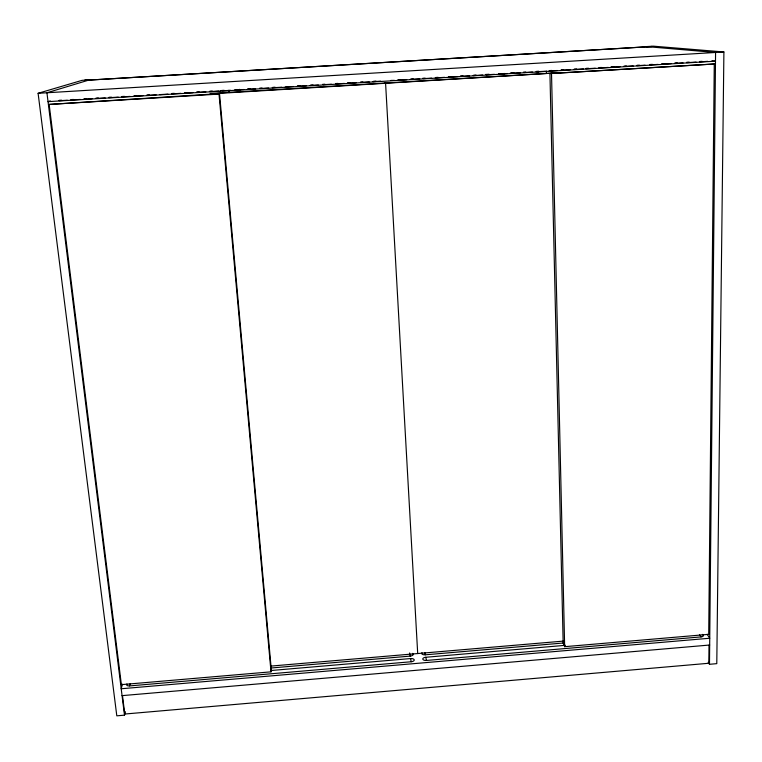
<?xml version="1.0" encoding="UTF-8"?>
<svg xmlns="http://www.w3.org/2000/svg" width="762" height="762" viewBox="0 0 762 762"><rect width="100%" height="100%" fill="white"/><g stroke="black" fill="none" stroke-linecap="round" stroke-linejoin="round"><path stroke-width="1.14" d="M714.261 64.008L708.717 634.346L564.652 646.681L563.166 643.176L549.935 73.543L714.261 64.008L549.935 73.543M709.003 645.166L708.831 663.264L124.778 714.032L122.492 695.677M709.479 664.293L715.575 52.473L646.405 46.587L653.367 46.168L723.9 51.968L716.785 663.654L709.479 664.293L708.203 662.292M271.015 671.836L271.167 668.141L219.523 93.612L49.149 104.423L121.377 684.647L271.015 671.836L219.018 94.097L219.523 93.612M124.501 715.166L46.93 92.764L89.411 79.905L82.096 80.343L38.1 93.297L116.805 715.832L124.501 715.166L125.349 711.718M271.129 670.503L410.623 658.558A3.343 1.619 -3.3 0 1 414.223 659.873A3.343 1.619 -3.3 0 1 411.185 661.759L129.607 685.905L130.169 683.666M122.406 684.171L121.206 688.762L709.736 638.242L707.107 634.279M50.254 100.889L48.035 101.651L715.489 61.17L711.946 60.789M380.543 81.143L372.847 81.696M707.746 61.341L699.649 61.874M270.901 666.083L563.68 641.08M270.643 668.036L410.194 656.111A3.315 1.591 -3.4 0 0 412.975 654.996A3.315 1.591 -3.4 0 0 412.413 653.386M421.996 652.71A3.305 1.581 -2.9 0 0 422.3 654.272A3.305 1.581 -2.9 0 0 425.31 654.815L563.775 642.976M702.307 634.394A3.391 1.534 3.7 0 1 703.307 635.908A3.391 1.534 3.7 0 1 700.992 636.908L426.444 660.454A3.334 1.61 -2.9 0 1 422.805 659.14A3.334 1.61 -2.9 0 1 425.806 657.263L565.366 645.319M122.063 695.639L709.67 645.023M38.1 93.297L723.9 51.968M59.217 100.317L61.589 100.174M71.076 99.603L73.447 99.451M84.125 98.812L86.497 98.66M95.983 98.088L98.355 97.946M109.033 97.298L111.404 97.155M122.082 96.507L124.454 96.364M133.95 95.783L136.322 95.641M146.999 94.993L149.371 94.85M171.907 93.488L174.279 93.345M184.956 92.697L187.328 92.554M196.815 91.973L199.196 91.831M209.864 91.183L212.246 91.04M221.732 90.468L224.104 90.326M234.782 89.678L237.153 89.535M247.831 88.887L250.203 88.744M259.69 88.163L262.061 88.021M272.739 87.373L275.111 87.23M297.656 85.868L300.028 85.715M310.705 85.077L313.077 84.925M322.564 84.353L324.936 84.211M335.613 83.563L337.985 83.42M347.472 82.839L349.853 82.696M360.521 82.048L362.893 81.905M373.57 81.258L375.942 81.115M397.878 79.791L400.25 79.648M410.899 79L413.271 78.857M422.739 78.276L425.11 78.134M435.769 77.495L438.131 77.353M448.789 76.705L451.152 76.562M460.629 75.981L462.991 75.838M473.65 75.2L476.021 75.047M485.489 74.476L489.042 74.266M498.51 73.685L500.882 73.543M510.349 72.971L513.902 72.752M523.37 72.18L525.742 72.038M536.4 71.39L538.763 71.247M549.421 70.599L551.783 70.456M561.261 69.885L563.623 69.742M574.281 69.094L576.653 68.951M586.121 68.38L588.483 68.237M599.142 67.589L601.513 67.447M610.981 66.875L614.534 66.656M624.002 66.084L626.374 65.942M637.022 65.294L639.394 65.151M650.053 64.503L652.415 64.36M661.892 63.789L664.254 63.637M674.913 62.998L677.275 62.855M686.753 62.274L689.115 62.132M699.773 61.484L702.145 61.341M59.036 100.727L67.323 100.222M70.876 100.003L80.353 99.431M83.906 99.212L92.192 98.717M96.926 98.422L105.213 97.927M108.766 97.707L118.243 97.136M121.796 96.917L130.083 96.412M134.826 96.126L143.113 95.621M146.666 95.412L156.134 94.831M159.687 94.621L167.983 94.117M171.536 93.897L181.004 93.326M184.556 93.116L192.843 92.612M196.396 92.392L205.873 91.821M209.426 91.602L218.904 91.03M222.456 90.811L230.743 90.316M235.477 90.021L243.764 89.525M247.317 89.306L255.613 88.802M260.347 88.516L268.634 88.011M272.186 87.801L281.664 87.22M285.217 87.011L293.503 86.506M297.056 86.287L306.534 85.715M310.086 85.496L318.373 85.001M323.107 84.715L331.394 84.211M336.137 83.925L344.424 83.42M347.977 83.201L356.264 82.696M361.007 82.41L369.294 81.915M398.431 80.143L406.737 79.639M410.289 79.429L419.776 78.848M423.339 78.629L431.635 78.134M435.197 77.915L444.684 77.343M448.237 77.124L457.724 76.552M460.096 76.4L469.582 75.829M473.145 75.609L482.632 75.038M486.185 74.819L494.49 74.324M499.234 74.028L507.54 73.523M511.092 73.314L520.579 72.733M524.142 72.523L532.438 72.019M536 71.799L545.487 71.228M549.04 71.009L557.346 70.504M560.899 70.294L570.386 69.713M573.948 69.504L583.435 68.923M585.807 68.78L595.293 68.209M598.846 67.989L608.333 67.418M611.896 67.199L620.192 66.694M624.935 66.408L633.241 65.903M636.803 65.694L645.1 65.189M649.843 64.903L658.149 64.399M661.702 64.179L671.189 63.608M674.751 63.389L683.047 62.884M686.61 62.674L696.097 62.093M49.149 104.423L219.018 94.097M394.478 80.381L390.887 80.429M385.029 82.848L385.582 83.268L417.7 653.548M699.506 634.632L700.992 636.908M424.891 652.729L425.31 654.815M425.806 657.263L426.444 660.454M409.632 652.967L410.194 656.111M410.623 658.558L411.185 661.759M220.466 90.754L220.685 93.126M228.943 90.24L229.152 92.612M239.649 89.316L239.849 91.688M504.196 73.419L504.273 75.8M538.115 71.514L538.182 73.885M546.364 71.009L546.421 73.39M551.526 73.895L564.652 646.681M129.607 685.905A3.477 1.61 -10.5 0 1 126.921 683.981M210.569 93.44L210.017 93.926L558.536 72.761L210.569 93.44M84.572 80.353L652.148 46.492L84.572 80.353"/></g></svg>
